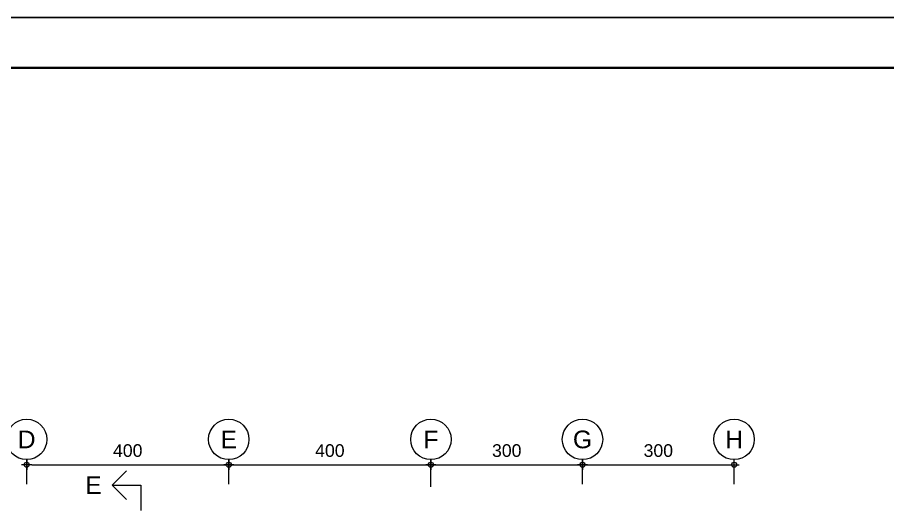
# Model space of a CAD drawing. Header units: millimetres. Extents: x -11 to 1625, y -267 to 180.
# Drawn here: x 919.99 to 937.21, y -166.68 to -157 of the extents above; entities that cross this region are included whole.
import ezdxf
from ezdxf.enums import TextEntityAlignment as Align

# ---------------------------------------------------------------- set-up
doc = ezdxf.new("R2010")
doc.units = ezdxf.units.MM
doc.linetypes.add('DASHDOT', pattern=[1, 0.5, -0.25, 0, -0.25])
for name, color, linetype, lineweight in [('GRS KOP', 1, 'Continuous', 35), ('kop', 7, 'Continuous', 20), ('lan', 7, 'Continuous', 15), ('not', 7, 'Continuous', 20), ('u', 6, 'Continuous', 20)]:
    doc.layers.add(name, color=color, linetype=linetype, lineweight=lineweight)
doc.styles.add('BARU', font='complex.shx')
doc.styles.add('S', font='SIMPLEX', dxfattribs={"width": 1.1})
doc.styles.get("Standard").update_dxf_attribs({"font": 'ARIALUNI.TTF'})
doc.dimstyles.new('SK100', dxfattribs={"dimtxt": 0.25, "dimasz": 0.1, "dimexe": 0.1, "dimexo": 0, "dimgap": 0.15, "dimtad": 1, "dimdec": 0, "dimlfac": 100, "dimzin": 12, "dimdsep": 46, "dimtxsty": 'Standard', "dimblk": 'BULAT', "dimcen": 0.1, "dimclrd": 256, "dimclre": 256, "dimclrt": 256, "dimadec": 0, "dimazin": 3, "dimtfac": 1, "dimtdec": 0, "dimtofl": 0, "dimtmove": 0, "dimatfit": 3, "dimldrblk": 'BULAT', "dimfxl": 0, "dimtolj": 1, "dimtzin": 0, "dimlwd": -1, "dimlwe": -1, "dimarcsym": 0})

# ---------------------------------------------------------------- blocks, each defined once
blk = doc.blocks.new('BULAT')
for p, q in [((-1, 0), (1, 0)), ((0, -1), (0, 1))]:
    blk.add_line(p, q)
blk.add_circle((0, 0), 0.5)
blk = doc.blocks.new('*D2740')
at = {"layer": 'Defpoints', "color": 0, "ltscale": 0.15}
for p in [(928.171, -165.847), (924.171, -166.235), (928.171, -166.283)]:
    blk.add_point(p, dxfattribs=at)
at = {"layer": 'u', "ltscale": 0.15}
for p, q in [((924.171, -166.235), (924.171, -165.747)), ((928.171, -166.283), (928.171, -165.747)), ((924.271, -165.847), (928.071, -165.847))]:
    blk.add_line(p, q, dxfattribs=at)
at = {"layer": 'u', "ltscale": 0.15, "xscale": 0.1, "yscale": 0.1, "zscale": 0.1, "rotation": 180}
blk.add_blockref('BULAT', (924.171, -165.847), dxfattribs=at)
at = {"layer": 'u', "ltscale": 0.15, "xscale": 0.1, "yscale": 0.1, "zscale": 0.1}
blk.add_blockref('BULAT', (928.171, -165.847), dxfattribs=at)
at = {"layer": 'u', "ltscale": 0.15, "insert": (926.171, -165.569), "char_height": 0.25, "attachment_point": 5}
blk.add_mtext('\\A1;400', dxfattribs=at)
blk = doc.blocks.new('*D2741')
at = {"layer": 'Defpoints', "color": 0, "ltscale": 0.15}
for p in [(931.171, -165.847), (928.171, -166.283), (931.171, -166.235)]:
    blk.add_point(p, dxfattribs=at)
at = {"layer": 'u', "ltscale": 0.15}
for p, q in [((928.171, -166.283), (928.171, -165.747)), ((931.171, -166.235), (931.171, -165.747)), ((928.271, -165.847), (931.071, -165.847))]:
    blk.add_line(p, q, dxfattribs=at)
at = {"layer": 'u', "ltscale": 0.15, "xscale": 0.1, "yscale": 0.1, "zscale": 0.1, "rotation": 180}
blk.add_blockref('BULAT', (928.171, -165.847), dxfattribs=at)
at = {"layer": 'u', "ltscale": 0.15, "xscale": 0.1, "yscale": 0.1, "zscale": 0.1}
blk.add_blockref('BULAT', (931.171, -165.847), dxfattribs=at)
at = {"layer": 'u', "ltscale": 0.15, "insert": (929.671, -165.569), "char_height": 0.25, "attachment_point": 5}
blk.add_mtext('\\A1;300', dxfattribs=at)
blk = doc.blocks.new('*D2742')
at = {"layer": 'Defpoints', "color": 0, "ltscale": 0.15}
for p in [(924.171, -165.847), (920.171, -166.235), (924.171, -166.235)]:
    blk.add_point(p, dxfattribs=at)
at = {"layer": 'u', "ltscale": 0.15}
for p, q in [((920.171, -166.235), (920.171, -165.747)), ((924.171, -166.235), (924.171, -165.747)), ((920.271, -165.847), (924.071, -165.847))]:
    blk.add_line(p, q, dxfattribs=at)
at = {"layer": 'u', "ltscale": 0.15, "xscale": 0.1, "yscale": 0.1, "zscale": 0.1, "rotation": 180}
blk.add_blockref('BULAT', (920.171, -165.847), dxfattribs=at)
at = {"layer": 'u', "ltscale": 0.15, "xscale": 0.1, "yscale": 0.1, "zscale": 0.1}
blk.add_blockref('BULAT', (924.171, -165.847), dxfattribs=at)
at = {"layer": 'u', "ltscale": 0.15, "insert": (922.171, -165.569), "char_height": 0.25, "attachment_point": 5}
blk.add_mtext('\\A1;400', dxfattribs=at)
blk = doc.blocks.new('*D2743')
at = {"layer": 'Defpoints', "color": 0, "ltscale": 0.15}
for p in [(934.171, -165.847), (931.171, -166.235), (934.171, -166.235)]:
    blk.add_point(p, dxfattribs=at)
at = {"layer": 'u', "ltscale": 0.15}
for p, q in [((931.171, -166.235), (931.171, -165.747)), ((934.171, -166.235), (934.171, -165.747)), ((931.271, -165.847), (934.071, -165.847))]:
    blk.add_line(p, q, dxfattribs=at)
at = {"layer": 'u', "ltscale": 0.15, "xscale": 0.1, "yscale": 0.1, "zscale": 0.1, "rotation": 180}
blk.add_blockref('BULAT', (931.171, -165.847), dxfattribs=at)
at = {"layer": 'u', "ltscale": 0.15, "xscale": 0.1, "yscale": 0.1, "zscale": 0.1}
blk.add_blockref('BULAT', (934.171, -165.847), dxfattribs=at)
at = {"layer": 'u', "ltscale": 0.15, "insert": (932.671, -165.569), "char_height": 0.25, "attachment_point": 5}
blk.add_mtext('\\A1;300', dxfattribs=at)
blk = doc.blocks.new('NAV')
blk.add_circle((0, -0.4), 0.4)
at = {"style": 'S', "width": 0.75, "flags": 4}
blk.add_attdef('AV', text='', height=0.3, dxfattribs=at).set_placement((0, -0.4), align=Align.MIDDLE)
blk = doc.blocks.new('kop')
at = {"layer": 'GRS KOP'}
blk.add_lwpolyline([(1, 54), (83, 54), (83, 1), (1, 1)], close=True, dxfattribs=at)
at = {"layer": 'kop', "color": 7}
for p, q in [((84, 55), (0, 55)), ((0, 0), (84, 0))]:
    blk.add_line(p, q, dxfattribs=at)
at = {"layer": 'kop', "style": 'BARU', "flags": 4}
for p, height in [((73.8, 5.4), 0.35), ((80.303, 5.382), 0.25), ((73.8, 4.9), 0.35), ((80.303, 4.882), 0.25), ((73.8, 4.4), 0.35), ((80.303, 4.382), 0.25)]:
    blk.add_attdef('-', p, '', height=height, dxfattribs=at)
at = {"layer": 'kop', "flags": 4}
for tag, p in [('AR-00', (78.057, 2.648)), ('00', (81.238, 2.647))]:
    blk.add_attdef(tag, text='', height=0.35, dxfattribs=at).set_placement(p, align=Align.MIDDLE)

msp = doc.modelspace()

# ---------------------------------------------------------------- linework, layer by layer
at = {"layer": 'lan'}
for q in [(922.1450699, -165.9684561), (922.4279126, -166.2512988), (922.1450699, -166.5341415)]:
    msp.add_line((921.8622271, -166.2512988), q, dxfattribs=at)
at = {"layer": 'not', "linetype": 'DASHDOT'}
msp.add_line((922.4279126, -166.2512988), (922.4279126, -169.1004996), dxfattribs=at)

# ---------------------------------------------------------------- block references
at = {"layer": 'kop'}
for p in [(911.2141622, -157), (911.2141622, -212)]:
    msp.add_blockref('kop', p, dxfattribs=at)
at = {"layer": 'not'}
ref = msp.add_blockref('NAV', (920.170599, -164.9468052), dxfattribs=at)
ref.add_attrib('AV', 'D', dxfattribs={"layer": '0', "height": 0.35, "flags": 4}).set_placement((920.170599, -165.3468052), align=Align.MIDDLE)
ref = msp.add_blockref('NAV', (924.170599, -164.9468052), dxfattribs=at)
ref.add_attrib('AV', 'E', dxfattribs={"layer": '0', "height": 0.35, "flags": 4}).set_placement((924.170599, -165.3468052), align=Align.MIDDLE)
ref = msp.add_blockref('NAV', (928.170599, -164.9468052), dxfattribs=at)
ref.add_attrib('AV', 'F', dxfattribs={"layer": '0', "height": 0.35, "flags": 4}).set_placement((928.170599, -165.3468052), align=Align.MIDDLE)
ref = msp.add_blockref('NAV', (931.170599, -164.9468052), dxfattribs=at)
ref.add_attrib('AV', 'G', dxfattribs={"layer": '0', "height": 0.35, "flags": 4}).set_placement((931.170599, -165.3468052), align=Align.MIDDLE)
ref = msp.add_blockref('NAV', (934.170599, -164.9468052), dxfattribs=at)
ref.add_attrib('AV', 'H', dxfattribs={"layer": '0', "height": 0.35, "flags": 4}).set_placement((934.170599, -165.3468052), align=Align.MIDDLE)

# ---------------------------------------------------------------- texts
at = {"layer": 'not', "insert": (921.251359, -166.0752718), "char_height": 0.35, "attachment_point": 1}
msp.add_mtext_dynamic_manual_height_columns('\\pi0.078114;E', width=0.417653289, gutter_width=4.3707989, heights=[0], dxfattribs=at)

# ---------------------------------------------------------------- dimensions: what is measured, and where the dimension line sits
at = {"layer": 'u', "ltscale": 0.15}
for base, p1, p2, picture, middle in [((924.170599, -165.8468052), (920.170599, -166.2353156), (924.170599, -166.2353156), '*D2742', (922.170599, -165.8468052)), ((928.170599, -165.8468052), (924.170599, -166.2353156), (928.170599, -166.2829123), '*D2740', (926.170599, -165.8468052)), ((931.170599, -165.8468052), (928.170599, -166.2829123), (931.170599, -166.2353156), '*D2741', (929.670599, -165.8468052)), ((934.170599, -165.8468052), (931.170599, -166.2353156), (934.170599, -166.2353156), '*D2743', (932.670599, -165.8468052))]:
    dim = msp.add_linear_dim(base=base, p1=p1, p2=p2, dimstyle='SK100', dxfattribs=at)
    dim.commit()
    dim.dimension.update_dxf_attribs({"geometry": picture, "text_midpoint": middle, "dimtype": 160})

doc.saveas('drawing.dxf')
